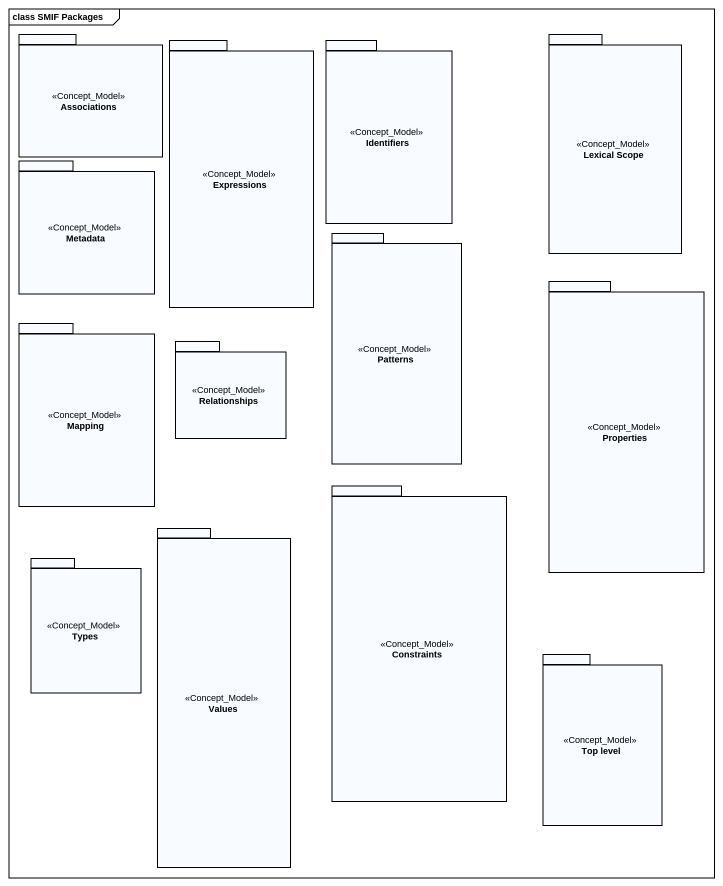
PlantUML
@startuml
mainframe class SMIF Packages
package Associations <<Concept_Model>> {
}
package Expressions <<Concept_Model>> {
}
package Identifiers <<Concept_Model>> {
}
package "Lexical Scope" as Lexical_Scope <<Concept_Model>> {
}
package Metadata <<Concept_Model>> {
}
package Patterns <<Concept_Model>> {
}
package Properties <<Concept_Model>> {
}
package Mapping <<Concept_Model>> {
}
package Relationships <<Concept_Model>> {
}
package Constraints <<Concept_Model>> {
}
package Values <<Concept_Model>> {
}
package Types <<Concept_Model>> {
}
package "Top level" as Top_level <<Concept_Model>> {
}
@enduml
